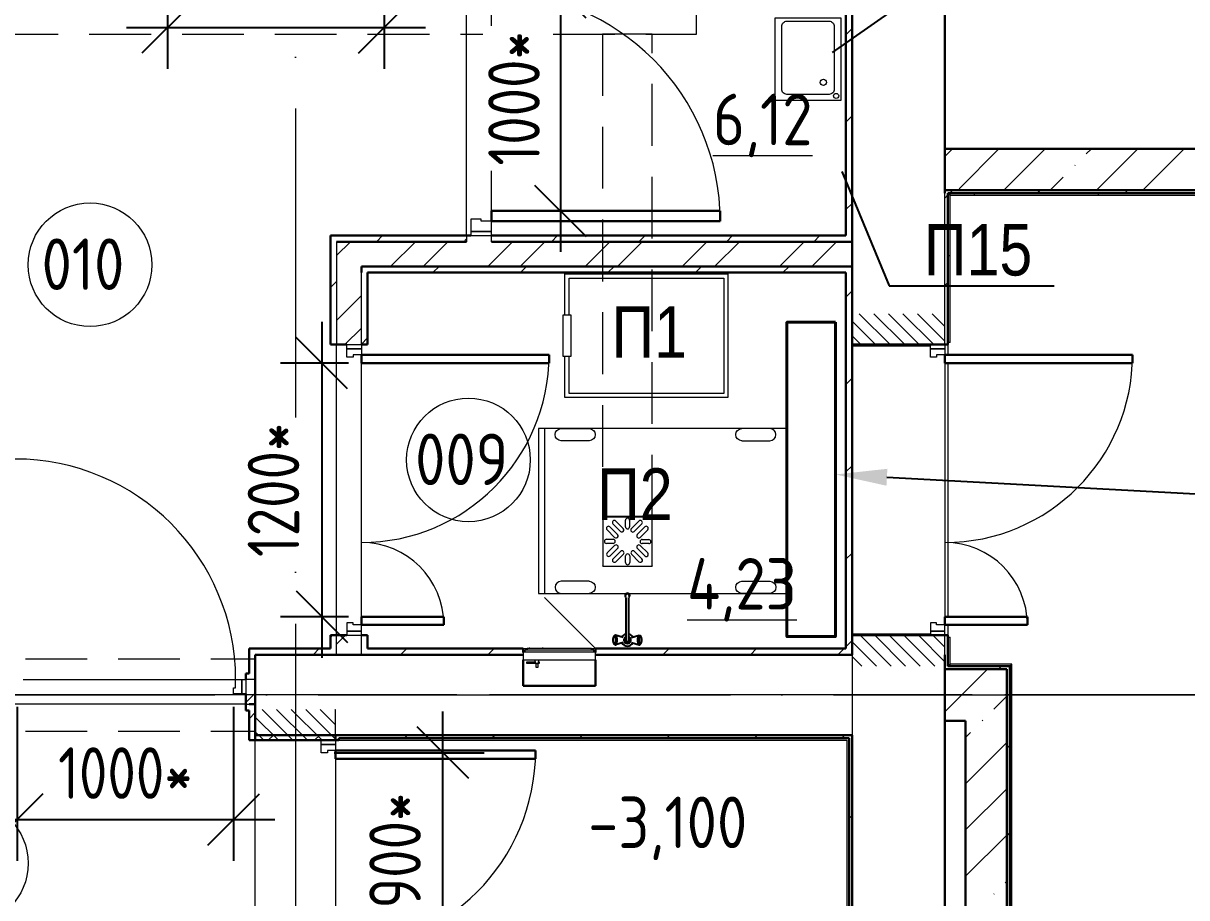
# Model space of a CAD drawing. Header units: millimetres. Extents: x -21010 to 105841, y -18351 to 135084.
# Drawn here: x 49322 to 54965, y 123724 to 127968 of the extents above; entities that cross this region are included whole.
import ezdxf
from ezdxf import colors
from ezdxf.entities.mleader import LeaderData, LeaderLine
from ezdxf.enums import TextEntityAlignment as Align
from ezdxf.math import Vec2, Vec3

# ---------------------------------------------------------------- set-up
doc = ezdxf.new("R2010")
doc.units = ezdxf.units.MM
for name, pattern in [('ADSK_Линия сетки', [2500, 2000, -250, 0, -250]), ('ADSK_Сверху', [450, 300, -150]), ('ADSK_Штриховая_ш2 п1_5', [4.5, 3, -1.5])]:
    doc.linetypes.add(name, pattern=pattern)
for name, color, linetype, lineweight in [('1 Оборудование пищеблок', 250, 'Continuous', 5), ('АР_тонкая_монтаж', 102, 'Continuous', 9), ('Атрибут', 250, 'Continuous', 5), ('Двери', 7, 'Continuous', 9), ('ДОНМ_ТХ_Анно', 84, 'Continuous', 20), ('Линии', 7, 'Continuous', 9), ('Марки помещений', 7, 'Continuous', 9), ('Оборудование', 7, 'Continuous', 18), ('Оборудование пищеблок', 250, 'Continuous', 5), ('Ограждение', 7, 'Continuous', 9), ('Оси', 7, 'Continuous', 9), ('Отметки', 7, 'Continuous', 9), ('Перекрытие', 7, 'Continuous', 18), ('Радиаторы отопления', 10, 'Continuous', 40), ('Стены наружные', 7, 'Continuous', 18), ('Стены штриховка', 7, 'Continuous', 13)]:
    doc.layers.add(name, color=color, linetype=linetype, lineweight=lineweight)
for name, color, linetype in [('PLAN', 1, 'Continuous'), ('Мультивыноски отполение', 7, 'Continuous'), ('тх разм', 7, 'Continuous'), ('ТХ-Вода (ВК)', 170, 'Continuous')]:
    doc.layers.add(name, color=color, linetype=linetype)
doc.layers.add('ТХ ВК Аннотации', color=7, linetype='Continuous', lineweight=20, true_color=0x4c9a9a)
doc.styles.add('DCAD_TEXT', font='GOST_Common.ttf', dxfattribs={"height": 180})
doc.styles.add('GOST Common_3', font='GOST_Common.ttf', dxfattribs={"height": 3.5})
doc.styles.add('ISOCPEUR', font='isocpeur.ttf', dxfattribs={"width": 0.9, "height": 270})
doc.styles.add('ГОСТ 2.304', font='CS_Gost2304.shx')
doc.styles.add('ТХ_ДОНМ', font='ARIALN.TTF')
doc.dimstyles.new('СПДС', dxfattribs={"dimscale": 100, "dimtxt": 2.5, "dimasz": 2.5, "dimexe": 2, "dimexo": 0.625, "dimgap": 1, "dimtad": 1, "dimdec": 0, "dimtxsty": 'ГОСТ 2.304', "dimblk": 'OBLIQUE', "dimblk1": 'OBLIQUE', "dimblk2": 'OBLIQUE', "dimcen": 2.5, "dimdle": 2, "dimadec": 0, "dimazin": 2, "dimtfac": 0.75, "dimtdec": 4, "dimtmove": 1, "dimatfit": 3, "dimfxl": 1, "dimtfill": 1, "dimtolj": 1, "dimarcsym": 1})
pattern_1 = [(0, (26336, -26760.27), (0, 600), []), (90, (26336, -26760.27), (-600, 4e-14), [])]

# ---------------------------------------------------------------- blocks, each defined once
blk = doc.blocks.new('Рукомойник 400х320х210')
at = {"layer": 'Оборудование пищеблок', "color": 0}
blk.add_lwpolyline([(168449.6, -325365.8), (168849.6, -325365.8), (168849.6, -325685.8), (168449.6, -325685.8)], close=True, dxfattribs=at)
blk.add_lwpolyline([(168490.5, -325398.3), (168795.5, -325398.3, -0.414214), (168820.5, -325423.3), (168820.5, -325628.3, -0.414214), (168795.5, -325653.3), (168490.5, -325653.3, -0.414214), (168465.5, -325628.3), (168465.5, -325423.3, -0.414214)], format="xyb", close=True, dxfattribs=at)
for centre, radius in [((168828.2, -325389.4), 12.5), ((168762.2, -325451.2), 14.9)]:
    blk.add_circle(centre, radius, dxfattribs=at)
at = {"layer": 'Атрибут', "style": 'ISOCPEUR', "width": 0.85}
blk.add_attdef('№_ПОЗИЦИИ', (168644.3, -325480.1), '', height=150, dxfattribs=at)
blk = doc.blocks.new('весы напольные')
at = {"linetype": 'ByBlock', "ltscale": 2, "flags": 128}
for points in [[(112589.6, -57350.8), (112789.6, -57350.8), (112789.6, -56560.8), (112189.6, -56560.8), (112189.6, -57350.8), (112389.6, -57350.8)], [(112589.6, -57330.8), (112769.6, -57330.8), (112769.6, -56580.8), (112209.6, -56580.8), (112209.6, -57330.8), (112389.6, -57330.8)], [(112389.6, -57360.8), (112389.6, -57320.8), (112589.6, -57320.8), (112589.6, -57360.8), (112389.6, -57360.8)]]:
    blk.add_lwpolyline(points, dxfattribs=at)
blk = doc.blocks.new('_None')
blk = doc.blocks.new('тележка 1000х600')
at = {"linetype": 'ByBlock', "ltscale": 2}
blk.add_line((112189.6, -56502.8), (112989.6, -56502.8), dxfattribs=at)
at = {"linetype": 'ByBlock', "ltscale": 2, "flags": 128}
blk.add_lwpolyline([(112189.6, -56532.8), (112189.6, -55332.8), (112989.6, -55332.8), (112989.6, -56532.8), (112189.6, -56532.8)], dxfattribs=at)
at = {"linetype": 'ByBlock', "ltscale": 2}
for points in [[(112248.9, -55547.5), (112248.9, -55411.7, 0.9897), (112189.6, -55411.7), (112189.6, -55547.5)], [(112930.4, -55547.5), (112930.4, -55411.7, -0.9897), (112989.6, -55411.7), (112989.6, -55547.5)], [(112248.9, -56288), (112248.9, -56423.8, -0.9897), (112189.6, -56423.8), (112189.6, -56288)], [(112930.4, -56288), (112930.4, -56423.8, 0.9897), (112989.6, -56423.8), (112989.6, -56288)]]:
    blk.add_lwpolyline(points, format="xyb", dxfattribs=at)
for centre, start, end in [((112219.2, -55547.2), 180.5932, 359.4068), ((112960, -55547.2), 180.5932, 359.4068), ((112219.2, -56288.3), 0.5932, 179.4068), ((112960, -56288.3), 0.5932, 179.4068)]:
    blk.add_arc(centre, 29.6, start, end, dxfattribs=at)
blk = doc.blocks.new('трап')
at = {"layer": 'ТХ ВК Аннотации'}
for p, q in [((34771.5, 62035.5), (34531.5, 62035.5)), ((34532, 62035), (34532, 61795)), ((34642.3, 61986), (34642.3, 62018.3)), ((34662.3, 62018.3), (34662.3, 61986)), ((34772, 61795), (34772, 62035)), ((34589.8, 61934.6), (34553.6, 61970.8)), ((34567.2, 61985.5), (34603.4, 61949.3)), ((34617.7, 61963.6), (34581.5, 61999.8)), ((34595.6, 62013.9), (34631.8, 61977.7)), ((34671, 61977.7), (34707.3, 62013.9)), ((34721.4, 61999.8), (34685.2, 61963.6)), ((34699.5, 61949.3), (34735.7, 61985.5)), ((34750.4, 61970.8), (34714.2, 61934.6)), ((34582.4, 61905.5), (34550, 61905.7)), ((34550.1, 61925.7), (34582.5, 61925.5)), ((34755.6, 61904.3), (34723.2, 61904.5)), ((34723.3, 61924.5), (34755.7, 61924.3)), ((34553.6, 61859.2), (34589.8, 61895.4)), ((34604, 61881.3), (34567.7, 61845)), ((34582, 61830.7), (34618.3, 61867)), ((34632.4, 61852.8), (34596.2, 61816.6)), ((34707.8, 61816.6), (34671.6, 61852.8)), ((34685.7, 61867), (34722, 61830.7)), ((34736.2, 61845), (34700, 61881.3)), ((34714.2, 61895.4), (34750.4, 61859.2)), ((34532, 61795), (34772, 61795)), ((34642.9, 61812.2), (34642.9, 61844.6)), ((34662.9, 61844.6), (34662.9, 61812.2))]:
    blk.add_line(p, q, dxfattribs=at)
for centre, start, end in [((34652.3, 62018.3), 0, 180), ((34560.1, 61978.4), 45, 225), ((34588.6, 62006.9), 45, 225), ((34624.8, 61970.6), 225, 45), ((34652.3, 61986), 180, 0), ((34678.1, 61970.6), 135, 315), ((34714.3, 62006.9), 315, 135), ((34742.8, 61978.4), 315, 135), ((34550.1, 61915.7), 89.6219, 269.6219), ((34582.5, 61915.5), 269.6219, 89.6219), ((34596.9, 61941.7), 225, 45), ((34707.1, 61941.7), 135, 315), ((34723.3, 61914.5), 89.6219, 269.6219), ((34755.6, 61914.3), 269.6219, 89.6219), ((34560.7, 61852.1), 135, 315), ((34596.9, 61888.3), 315, 135), ((34625.3, 61859.9), 315, 135), ((34652.9, 61844.6), 0, 180), ((34678.7, 61859.9), 45, 225), ((34707.1, 61888.3), 45, 225), ((34743.3, 61852.1), 225, 45), ((34589.1, 61823.7), 135, 315), ((34652.9, 61812.2), 180, 0), ((34714.9, 61823.7), 225, 45)]:
    blk.add_arc(centre, 10, start, end, dxfattribs=at)
for points, knots in [([(34533.5, 62033.5), (34533.3, 62033.7), (34533.1, 62033.9), (34532.8, 62034.2), (34532.5, 62034.5), (34532.3, 62034.7), (34532.2, 62034.8), (34532, 62035), (34531.9, 62035.1), (34531.7, 62035.3), (34531.6, 62035.4), (34531.5, 62035.5), (34531.5, 62035.5), (34531.5, 62035.5), (34531.5, 62035.5)], [0, 0, 0, 0, 0.142857, 0.285714, 0.357143, 0.428571, 0.5, 0.571429, 0.642857, 0.714286, 0.785714, 0.857143, 0.928571, 1, 1, 1, 1]), ([(34771.5, 62035.5), (34771.5, 62035.5), (34771.4, 62035.5), (34771.4, 62035.5), (34771.3, 62035.4), (34771.2, 62035.3), (34771.1, 62035.1), (34770.9, 62035), (34770.7, 62034.8), (34770.6, 62034.7), (34770.4, 62034.5), (34770.2, 62034.2), (34769.8, 62033.9), (34769.6, 62033.7), (34769.5, 62033.5)], [0, 0, 0, 0, 0.071429, 0.142857, 0.214286, 0.285714, 0.357143, 0.428571, 0.5, 0.571429, 0.642857, 0.714286, 0.857143, 1, 1, 1, 1]), ([(34532, 61795), (34532, 61795), (34532, 61795), (34532.1, 61795.1), (34532.2, 61795.2), (34532.3, 61795.3), (34532.4, 61795.4), (34532.5, 61795.5), (34532.7, 61795.7), (34532.9, 61795.9), (34533.1, 61796.1), (34533.3, 61796.3), (34533.6, 61796.6), (34533.9, 61796.9), (34534, 61797)], [0, 0, 0, 0, 0.071429, 0.142857, 0.214286, 0.285714, 0.357143, 0.428571, 0.5, 0.571429, 0.642857, 0.714286, 0.857143, 1, 1, 1, 1]), ([(34770, 61797), (34770.1, 61796.9), (34770.4, 61796.6), (34770.7, 61796.3), (34770.9, 61796.1), (34771.1, 61795.9), (34771.3, 61795.7), (34771.5, 61795.5), (34771.6, 61795.4), (34771.7, 61795.3), (34771.8, 61795.2), (34771.9, 61795.1), (34772, 61795), (34772, 61795), (34772, 61795)], [0, 0, 0, 0, 0.142857, 0.285714, 0.357143, 0.428571, 0.5, 0.571429, 0.642857, 0.714286, 0.785714, 0.857143, 0.928571, 1, 1, 1, 1])]:
    blk.add_open_spline(points, degree=3, knots=knots, dxfattribs=at)
blk = doc.blocks.new('_Oblique')
at = {"color": 0, "linetype": 'ByBlock', "lineweight": -2}
blk.add_line((-0.5, -0.5), (0.5, 0.5), dxfattribs=at)
blk = doc.blocks.new('*D1621')
at = {"layer": 'Defpoints', "color": 0, "ltscale": 100, "transparency": 16777216}
for p in [(49292.1, 124713.2), (50342.1, 124713.2), (50342.1, 124104.3)]:
    blk.add_point(p, dxfattribs=at)
at = {"layer": 'тх разм', "color": 0, "lineweight": -2, "ltscale": 100, "transparency": 16777216}
for p, q in [((49292.1, 124650.7), (49292.1, 123904.3)), ((50342.1, 124650.7), (50342.1, 123904.3)), ((49092.1, 124104.3), (50542.1, 124104.3))]:
    blk.add_line(p, q, dxfattribs=at)
at = {"layer": 'тх разм', "color": 0, "lineweight": -2, "ltscale": 100, "transparency": 16777216, "xscale": 250, "yscale": 250, "zscale": 250, "rotation": 180}
blk.add_blockref('_Oblique', (49292.1, 124104.3), dxfattribs=at)
at = {"layer": 'тх разм', "color": 0, "lineweight": -2, "ltscale": 100, "transparency": 16777216, "xscale": 250, "yscale": 250, "zscale": 250}
blk.add_blockref('_Oblique', (50342.1, 124104.3), dxfattribs=at)
at = {"layer": 'тх разм', "color": 0, "ltscale": 100, "transparency": 16777216, "insert": (49817.1, 124329.3), "char_height": 250, "attachment_point": 5, "style": 'ГОСТ 2.304', "bg_fill": 3, "box_fill_scale": 1.1, "bg_fill_color": 256, "bg_fill_true_color": 13158600, "bg_fill_transparency": 0}
blk.add_mtext('\\A1;1000*', dxfattribs=at)
blk = doc.blocks.new('*D1622')
at = {"layer": 'Defpoints', "color": 0, "ltscale": 100, "transparency": 16777216}
for p in [(50767.1, 124428.2), (51357.7, 124428.2), (50767.1, 123478.2)]:
    blk.add_point(p, dxfattribs=at)
at = {"layer": 'тх разм', "color": 0, "lineweight": -2, "ltscale": 100, "transparency": 16777216}
for p, q in [((51357.7, 123278.2), (51357.7, 124628.2)), ((50829.6, 124428.2), (51557.7, 124428.2)), ((50829.6, 123478.2), (51557.7, 123478.2))]:
    blk.add_line(p, q, dxfattribs=at)
at = {"layer": 'тх разм', "color": 0, "lineweight": -2, "ltscale": 100, "transparency": 16777216, "xscale": 250, "yscale": 250, "zscale": 250}
for p, rotation in [((51357.7, 124428.2), 90), ((51357.7, 123478.2), 270)]:
    blk.add_blockref('_Oblique', p, dxfattribs=dict(at, rotation=rotation))
at = {"layer": 'тх разм', "color": 0, "ltscale": 100, "transparency": 16777216, "insert": (51125.4, 123953.2), "char_height": 250, "attachment_point": 5, "rotation": 90, "style": 'ГОСТ 2.304', "bg_fill": 3, "box_fill_scale": 1.1, "bg_fill_color": 256, "bg_fill_true_color": 13158600, "bg_fill_transparency": 0}
blk.add_mtext('\\A1;900*', dxfattribs=at)
blk = doc.blocks.new('*D1627')
at = {"layer": 'Defpoints', "color": 0, "ltscale": 100, "transparency": 16777216}
for p in [(50022.4, 128487.8), (51072.4, 128417.8), (51072.4, 127947)]:
    blk.add_point(p, dxfattribs=at)
at = {"layer": 'тх разм', "color": 0, "lineweight": -2, "ltscale": 100, "transparency": 16777216}
for p, q in [((50022.4, 128425.3), (50022.4, 127747)), ((51072.4, 128355.3), (51072.4, 127747)), ((49822.4, 127947), (51272.4, 127947))]:
    blk.add_line(p, q, dxfattribs=at)
at = {"layer": 'тх разм', "color": 0, "lineweight": -2, "ltscale": 100, "transparency": 16777216, "xscale": 250, "yscale": 250, "zscale": 250, "rotation": 180}
blk.add_blockref('_Oblique', (50022.4, 127947), dxfattribs=at)
at = {"layer": 'тх разм', "color": 0, "lineweight": -2, "ltscale": 100, "transparency": 16777216, "xscale": 250, "yscale": 250, "zscale": 250}
blk.add_blockref('_Oblique', (51072.4, 127947), dxfattribs=at)
at = {"layer": 'тх разм', "color": 0, "ltscale": 100, "transparency": 16777216, "insert": (50557.4, 128172), "char_height": 250, "attachment_point": 5, "style": 'ГОСТ 2.304', "bg_fill": 3, "box_fill_scale": 1.1, "bg_fill_color": 256, "bg_fill_true_color": 13158600, "bg_fill_transparency": 0}
blk.add_mtext('\\A1;1000*', dxfattribs=at)
blk = doc.blocks.new('*D1628')
at = {"layer": 'Defpoints', "color": 0, "ltscale": 100, "transparency": 16777216}
for p in [(51542.4, 128117.8), (51592.4, 127057.8), (51927.2, 127057.8)]:
    blk.add_point(p, dxfattribs=at)
at = {"layer": 'тх разм', "color": 0, "lineweight": -2, "ltscale": 100, "transparency": 16777216}
for p, q in [((51927.2, 128317.8), (51927.2, 126857.8)), ((51604.9, 128117.8), (52127.2, 128117.8)), ((51654.9, 127057.8), (52127.2, 127057.8))]:
    blk.add_line(p, q, dxfattribs=at)
at = {"layer": 'тх разм', "color": 0, "lineweight": -2, "ltscale": 100, "transparency": 16777216, "xscale": 250, "yscale": 250, "zscale": 250}
for p, rotation in [((51927.2, 128117.8), 90), ((51927.2, 127057.8), 270)]:
    blk.add_blockref('_Oblique', p, dxfattribs=dict(at, rotation=rotation))
at = {"layer": 'тх разм', "color": 0, "ltscale": 100, "transparency": 16777216, "insert": (51702.2, 127602.8), "char_height": 250, "attachment_point": 5, "rotation": 90, "style": 'ГОСТ 2.304', "bg_fill": 3, "box_fill_scale": 1.1, "bg_fill_color": 256, "bg_fill_true_color": 13158600, "bg_fill_transparency": 0}
blk.add_mtext('\\A1;1000*', dxfattribs=at)
blk = doc.blocks.new('*D1629')
at = {"layer": 'Defpoints', "color": 0, "ltscale": 100, "transparency": 16777216}
for p in [(50962.1, 126318.2), (50770.4, 125088.2), (50962.1, 125088.2)]:
    blk.add_point(p, dxfattribs=at)
at = {"layer": 'тх разм', "color": 0, "lineweight": -2, "ltscale": 100, "transparency": 16777216}
for p, q in [((50770.4, 126518.2), (50770.4, 124888.2)), ((50899.6, 126318.2), (50570.4, 126318.2)), ((50899.6, 125088.2), (50570.4, 125088.2))]:
    blk.add_line(p, q, dxfattribs=at)
at = {"layer": 'тх разм', "color": 0, "lineweight": -2, "ltscale": 100, "transparency": 16777216, "xscale": 250, "yscale": 250, "zscale": 250}
for p, rotation in [((50770.4, 126318.2), 90), ((50770.4, 125088.2), 270)]:
    blk.add_blockref('_Oblique', p, dxfattribs=dict(at, rotation=rotation))
at = {"layer": 'тх разм', "color": 0, "ltscale": 100, "transparency": 16777216, "insert": (50535.7, 125703.2), "char_height": 250, "attachment_point": 5, "rotation": 90, "style": 'ГОСТ 2.304', "bg_fill": 3, "box_fill_scale": 1.1, "bg_fill_color": 256, "bg_fill_true_color": 13158600, "bg_fill_transparency": 0}
blk.add_mtext('\\A1;1200*', dxfattribs=at)
blk = doc.blocks.new('Подвал 21082025 планы')
at = {"layer": 'Двери', "lineweight": 18}
h = blk.add_hatch(dxfattribs=at)
h.set_pattern_fill('FP_1', color=256, angle=-90, style=0, pattern_type=2)
h.set_pattern_definition([(315, (53825, -4705), (35.3553, 35.3553), [])])
h.paths.add_polyline_path([(54050, -5560), (54050, -5410), (53600, -5410), (53600, -5560)])
h.paths.add_polyline_path([(54050, -4000), (54050, -3850), (53600, -3850), (53600, -4000)])
h = blk.add_hatch(dxfattribs=at)
h.set_pattern_fill('FP_1', color=256, angle=-90, style=0, pattern_type=2)
h.set_pattern_definition([(315, (50900, -6455), (35.3553, 35.3553), [])])
h.paths.add_polyline_path([(51095, -7140), (51095, -6990), (50705, -6990), (50705, -7140)])
h.paths.add_polyline_path([(50705, -5920), (51095, -5920), (51095, -5770), (50705, -5770)])
at = {"layer": 'Ограждение'}
h = blk.add_hatch(dxfattribs=at)
h.set_pattern_fill('FP_21', color=256, style=0, pattern_type=2)
h.set_pattern_definition(pattern_1)
h.paths.add_polyline_path([(54075, -3990), (54075, -3275), (54065, -3265), (54065, -3990)])
h = blk.add_hatch(dxfattribs=at)
h.set_pattern_fill('FP_21', color=256, style=0, pattern_type=2)
h.set_pattern_definition(pattern_1)
h.paths.add_polyline_path([(55475, -3275), (55485, -3265), (54065, -3265), (54075, -3275)])
h = blk.add_hatch(dxfattribs=at)
h.set_pattern_fill('FP_21', color=256, style=0, pattern_type=2)
h.set_pattern_definition(pattern_1)
h.paths.add_polyline_path([(54375, -12125), (54375, -5550), (54365, -5560), (54365, -12115)])
at = {"layer": 'Двери', "lineweight": 30}
for p, q in [((51850.3, -3350.4), (51850.3, -3400.4)), ((52960.3, -3350.4), (51850.3, -3350.4)), ((52960.3, -3400.4), (52960.3, -3350.4)), ((51850.3, -3400.4), (52960.3, -3400.4)), ((51220, -4050), (52130, -4050)), ((51220, -4090), (51220, -4050)), ((52130, -4050), (52130, -4090)), ((54050, -4050), (54960, -4050)), ((54050, -4090), (54050, -4050)), ((54960, -4050), (54960, -4090)), ((52130, -4090), (51220, -4090)), ((54960, -4090), (54050, -4090)), ((51220, -5320), (51220, -5360)), ((51620, -5320), (51220, -5320)), ((51220, -5360), (51620, -5360)), ((51620, -5360), (51620, -5320)), ((54050, -5320), (54050, -5360)), ((54450, -5320), (54050, -5320)), ((54050, -5360), (54450, -5360)), ((54450, -5360), (54450, -5320)), ((51095, -5970), (52065, -5970)), ((51095, -6010), (51095, -5970)), ((52065, -5970), (52065, -6010)), ((52065, -6010), (51095, -6010))]:
    blk.add_line(p, q, dxfattribs=at)
at = {"layer": 'Двери'}
for p, q in [((51800.3, -3390.4), (51750.3, -3390.4)), ((51750.3, -3390.4), (51750.3, -3450.4)), ((51800.3, -3400.4), (51800.3, -3390.4)), ((51850.3, -3400.4), (51800.3, -3400.4)), ((51850.3, -3450.4), (51850.3, -3400.4)), ((51750.3, -3450.4), (51850.3, -3450.4)), ((51750.3, -3450.4), (51750.3, -3470.4)), ((51850.3, -3450.4), (51750.3, -3450.4)), ((51750.3, -3470.4), (51850.3, -3470.4)), ((51850.3, -3470.4), (51850.3, -3450.4)), ((51150, -4000), (51220, -4000)), ((51150, -4020), (51150, -4000)), ((51220, -4000), (51220, -4020)), ((53980, -4000), (54050, -4000)), ((53980, -4020), (53980, -4000)), ((54050, -4000), (54050, -4020)), ((51150, -4060), (51150, -4020)), ((51150, -4020), (51220, -4020)), ((51220, -4020), (51150, -4020)), ((51180, -4060), (51150, -4060)), ((51180, -4050), (51180, -4060)), ((51220, -4050), (51180, -4050)), ((51220, -4020), (51220, -4050)), ((53980, -4060), (53980, -4020)), ((53980, -4020), (54050, -4020)), ((54050, -4020), (53980, -4020)), ((54010, -4060), (53980, -4060)), ((54010, -4050), (54010, -4060)), ((54050, -4050), (54010, -4050)), ((54050, -4020), (54050, -4050)), ((51180, -5350), (51150, -5350)), ((51150, -5350), (51150, -5390)), ((51180, -5360), (51180, -5350)), ((51220, -5360), (51180, -5360)), ((51220, -5390), (51220, -5360)), ((54010, -5350), (53980, -5350)), ((53980, -5350), (53980, -5390)), ((54010, -5360), (54010, -5350)), ((54050, -5360), (54010, -5360)), ((54050, -5390), (54050, -5360)), ((51150, -5390), (51220, -5390)), ((51150, -5390), (51150, -5410)), ((51220, -5390), (51150, -5390)), ((51150, -5410), (51220, -5410)), ((51220, -5410), (51220, -5390)), ((53980, -5390), (54050, -5390)), ((53980, -5390), (53980, -5410)), ((54050, -5390), (53980, -5390)), ((53980, -5410), (54050, -5410)), ((54050, -5410), (54050, -5390)), ((50610, -5625), (50640, -5625)), ((50610, -5665), (50610, -5625)), ((50640, -5625), (50640, -5695)), ((50640, -5625), (50660, -5625)), ((50640, -5695), (50640, -5625)), ((50660, -5625), (50660, -5695)), ((50600, -5665), (50610, -5665)), ((50600, -5695), (50600, -5665)), ((50640, -5695), (50600, -5695)), ((50660, -5695), (50640, -5695)), ((51025, -5920), (51095, -5920)), ((51025, -5940), (51025, -5920)), ((51095, -5920), (51095, -5940)), ((51025, -5980), (51025, -5940)), ((51025, -5940), (51095, -5940)), ((51095, -5940), (51025, -5940)), ((51055, -5980), (51025, -5980)), ((51055, -5970), (51055, -5980)), ((51095, -5970), (51055, -5970)), ((51095, -5940), (51095, -5970))]:
    blk.add_line(p, q, dxfattribs=at)
at = {"layer": 'Двери', "linetype": 'ADSK_Штриховая_ш2 п1_5'}
for p, q in [((53600, -3850), (53600, -4000)), ((54050, -4000), (54050, -3850)), ((53600, -4000), (54050, -4000)), ((54050, -5410), (53600, -5410)), ((53600, -5410), (53600, -5560)), ((54050, -5560), (54050, -5410)), ((50705, -5770), (50705, -5920)), ((51095, -5920), (51095, -5770)), ((50705, -5920), (51095, -5920))]:
    blk.add_line(p, q, dxfattribs=at)
at = {"layer": 'Двери'}
for centre, radius, start, end in [((51850.3, -3400.4), 1110, 0, 90), ((51220, -4050), 910, 270, 0), ((54050, -4050), 910, 270, 0), ((49540, -5625), 1070, 0, 90), ((51220, -5360), 400, 0, 90), ((54050, -5360), 400, 0, 90), ((51095, -5970), 970, 270, 0)]:
    blk.add_arc(centre, radius, start, end, dxfattribs=at)
at = {"layer": 'Линии', "linetype": 'ADSK_Сверху'}
for p, q in [((52845.2, -2493), (52845.2, -2193)), ((42700, -2493), (52845.2, -2493)), ((52390, -2493), (52390, -4835)), ((52630, -2493), (52390, -2493)), ((52630, -4835), (52630, -2493)), ((52390, -4835), (52630, -4835)), ((30240, -5525), (50705, -5525)), ((30240, -5875), (50705, -5875))]:
    blk.add_line(p, q, dxfattribs=at)
at = {"layer": 'Марки помещений'}
for centre in [(49903.7, -3612.4), (51739.2, -4559.3), (49303.7, -6516.8)]:
    blk.add_circle(centre, 300, dxfattribs=at)
at = {"layer": 'Оборудование'}
for p, q in [((52355, -5475), (52107.5, -5227.5)), ((52033, -5473), (52033, -5475)), ((52037, -5473), (52033, -5473)), ((52037, -5473), (52033, -5473)), ((52037, -5473), (52097.5, -5473)), ((52101.5, -5473), (52097.5, -5473)), ((52101.5, -5473), (52097.5, -5473)), ((52101.5, -5475), (52101.5, -5473)), ((52005, -5493.6), (52005, -5530)), ((52005, -5530), (52355, -5530)), ((52354.1, -5492.7), (52005.9, -5492.7)), ((52012, -5483), (52012, -5492.7)), ((52347, -5482), (52013, -5482)), ((52336, -5475), (52024, -5475)), ((52024, -5475), (52024, -5480.5)), ((52061.8, -5530), (52061.8, -5545.9)), ((52081.1, -5545.9), (52081.1, -5530)), ((52327, -5481.8), (52327, -5483)), ((52327, -5483), (52327, -5481.8)), ((52336, -5480.5), (52336, -5475)), ((52348, -5492.7), (52348, -5483)), ((52355, -5530), (52355, -5493.6)), ((52066.7, -5540.4), (52020.8, -5540.4)), ((52020.8, -5540.4), (52020.8, -5545.4)), ((52020.8, -5545.4), (52066.7, -5545.4)), ((52061.8, -5545.9), (52081.1, -5545.9)), ((52063.4, -5545.9), (52065.4, -5547.9)), ((52065.4, -5547.9), (52065.4, -5565.3)), ((52065.4, -5547.9), (52077.6, -5547.9)), ((52065.4, -5565.3), (52077.6, -5565.3)), ((52084.6, -5540.4), (52076.3, -5540.4)), ((52076.3, -5545.4), (52084.6, -5545.4)), ((52077.6, -5547.9), (52079.6, -5545.9)), ((52077.6, -5565.3), (52077.6, -5547.9)), ((52084.6, -5545.4), (52084.6, -5540.4))]:
    blk.add_line(p, q, dxfattribs=at)
for points, knots in [([(52005.9, -5492.7), (52005.8, -5492.7), (52005.7, -5492.7), (52005.6, -5492.8), (52005.4, -5492.8), (52005.3, -5493), (52005.1, -5493.2), (52005, -5493.4), (52005, -5493.5), (52005, -5493.6)], [0, 0, 0, 0, 0.166667, 0.25, 0.333333, 0.5, 0.666667, 0.833333, 1, 1, 1, 1]), ([(52013, -5482), (52012.9, -5482), (52012.7, -5482), (52012.6, -5482.1), (52012.5, -5482.1), (52012.4, -5482.2), (52012.2, -5482.3), (52012.1, -5482.5), (52012, -5482.7), (52012, -5482.9), (52012, -5483)], [0, 0, 0, 0, 0.166667, 0.25, 0.333333, 0.416667, 0.541667, 0.666667, 0.833333, 1, 1, 1, 1]), ([(52024, -5480.5), (52024, -5480.6), (52024, -5480.8), (52023.9, -5481.1), (52023.8, -5481.2), (52023.7, -5481.4), (52023.6, -5481.6), (52023.4, -5481.7), (52023.2, -5481.8), (52023.1, -5481.9), (52022.8, -5482), (52022.6, -5482), (52022.5, -5482)], [0, 0, 0, 0, 0.166667, 0.25, 0.333333, 0.416667, 0.5, 0.583333, 0.666667, 0.75, 0.833333, 1, 1, 1, 1]), ([(52337.5, -5482), (52337.4, -5482), (52337.2, -5482), (52336.9, -5481.9), (52336.8, -5481.8), (52336.6, -5481.7), (52336.4, -5481.6), (52336.3, -5481.4), (52336.2, -5481.2), (52336.1, -5481.1), (52336, -5480.8), (52336, -5480.6), (52336, -5480.5)], [-1, -1, -1, -1, -0.833333, -0.75, -0.666667, -0.583333, -0.5, -0.416667, -0.333333, -0.25, -0.166667, 0, 0, 0, 0]), ([(52348, -5483), (52348, -5482.9), (52348, -5482.7), (52347.9, -5482.5), (52347.8, -5482.3), (52347.6, -5482.2), (52347.5, -5482.1), (52347.4, -5482.1), (52347.3, -5482), (52347.1, -5482), (52347, -5482)], [-1, -1, -1, -1, -0.833333, -0.666667, -0.541667, -0.416667, -0.333333, -0.25, -0.166667, 0, 0, 0, 0]), ([(52355, -5493.6), (52355, -5493.5), (52355, -5493.4), (52354.9, -5493.2), (52354.7, -5493), (52354.6, -5492.8), (52354.4, -5492.8), (52354.3, -5492.7), (52354.2, -5492.7), (52354.1, -5492.7)], [-1, -1, -1, -1, -0.833333, -0.666667, -0.5, -0.333333, -0.25, -0.166667, 0, 0, 0, 0])]:
    blk.add_open_spline(points, degree=3, knots=knots, dxfattribs=at)
at = {"layer": 'Ограждение'}
for p, q in [((54065, -3265), (54075, -3275)), ((54075, -3275), (54065, -3265)), ((54075, -3990), (54075, -3275)), ((54075, -3275), (55475, -3275)), ((54075, -3990), (54065, -3990)), ((54065, -5420), (54075, -5420)), ((54075, -5550), (54075, -5420)), ((54065, -5560), (54075, -5550)), ((54075, -5550), (54065, -5560)), ((54375, -5550), (54075, -5550)), ((54365, -5560), (54375, -5550)), ((54375, -5550), (54365, -5560)), ((54375, -12125), (54375, -5550)), ((51110, -5920), (53575, -5920)), ((53575, -5920), (53575, -8810))]:
    blk.add_line(p, q, dxfattribs=at)
at = {"layer": 'Оси', "linetype": 'ADSK_Линия сетки'}
for p, q in [((50900, 2145.7), (50900, -17365.8)), ((53600, 2145.7), (53600, -17365.8)), ((56682.9, -5700), (-12349.1, -5700))]:
    blk.add_line(p, q, dxfattribs=at)
at = {"layer": 'Перекрытие', "color": 49, "true_color": 0x464646}
for p, q in [((51850.3, -3350.4), (51850.3, -2290.4)), ((53600, -4000), (53600, -4005)), ((53600, -4005), (53980, -4005)), ((54050, -4050), (54050, -5320)), ((51220, -5320), (51220, -4090)), ((53980, -5404.3), (53600, -5404.3)), ((50705, -6990), (50705, -5920))]:
    blk.add_line(p, q, dxfattribs=at)
at = {"layer": 'Стены наружные', "lineweight": 30}
for p, q in [((54050, 450), (54050, -3265)), ((53600, -4000), (53600, 0)), ((53570, -30), (53570, -3470.4)), ((55700, -3050), (54050, -3050)), ((54050, -3250), (55500, -3250)), ((54065, -3265), (55485, -3265)), ((54065, -4000), (54065, -3265)), ((51750.3, -3470.4), (51070, -3470.4)), ((51070, -3470.4), (51070, -4000)), ((53570, -3470.4), (51850.3, -3470.4)), ((51730.3, -3500.4), (51100, -3500.4)), ((53600, -3500.4), (51850.3, -3500.4)), ((51220, -3650.4), (51220, -3620.4)), ((53600, -3620.4), (51220, -3620.4)), ((51250, -3650.4), (53570, -3650.4)), ((51250, -4000), (51250, -3650.4)), ((53570, -3650.4), (53570, -5475)), ((53600, -5505), (53600, -3620.4)), ((51070, -4000), (51150, -4000)), ((51220, -4000), (51250, -4000)), ((53600, -4000), (54065, -4000)), ((51150, -5410), (51070, -5410)), ((51070, -5410), (51070, -5475)), ((51250, -5410), (51220, -5410)), ((51250, -5475), (51250, -5410)), ((54065, -5410), (53600, -5410)), ((54065, -5560), (54065, -5410)), ((51070, -5475), (50675, -5475)), ((50675, -5475), (50675, -5595)), ((50705, -5505), (52005, -5505)), ((50705, -5920), (50705, -5505)), ((52005, -5475), (51250, -5475)), ((52005, -5493.4), (52005, -5475)), ((52005, -5655), (52005, -5530)), ((53570, -5475), (52355, -5475)), ((52355, -5475), (52355, -5493.4)), ((53600, -5505), (52355, -5505)), ((52355, -5530), (52355, -5655)), ((54050, -5505), (54050, -11850)), ((54350, -5575), (54050, -5575)), ((54365, -5560), (54065, -5560)), ((54350, -12100), (54350, -5575)), ((54365, -12115), (54365, -5560)), ((50675, -5595), (50660, -5595)), ((50660, -5595), (50660, -5625)), ((50660, -5695), (50660, -5775)), ((52355, -5655), (52005, -5655)), ((50675, -5745), (50705, -5745)), ((50660, -5775), (50675, -5775)), ((50675, -5775), (50675, -5920)), ((54050, -5825), (54150, -5825)), ((54150, -5825), (54150, -11850)), ((50675, -5920), (51110, -5920)), ((50705, -5895), (53600, -5895)), ((51095, -5895), (51095, -5920)), ((51110, -5910), (53585, -5910)), ((51110, -5920), (51110, -5910)), ((53585, -5910), (53585, -11385)), ((53600, -11400), (53600, -5895))]:
    blk.add_line(p, q, dxfattribs=at)
at = {"layer": 'Стены наружные'}
for p, q in [((51730.3, -3470.4), (51730.3, -2220.4)), ((54050, -4000), (54050, -3265)), ((51100, -5410), (51100, -4000)), ((53600, -5404.3), (53600, -4005)), ((54065, -4000), (54065, -4050)), ((54065, -4090), (54065, -5320)), ((54065, -5360), (54065, -5410)), ((54050, -5505), (54050, -5410)), ((52005, -5475), (52024, -5475)), ((52336, -5475), (52355, -5475)), ((49580, -5625), (50610, -5625)), ((50660, -5745), (49490, -5745)), ((51095, -5970), (51095, -6940))]:
    blk.add_line(p, q, dxfattribs=at)
at = {"layer": 'Стены наружные', "linetype": 'Continuous', "lineweight": 9}
for p, q in [((53570, -2496.1), (53600, -2466.1)), ((53570, -2920.4), (53600, -2890.4)), ((54050, -3087.4), (54087.4, -3050)), ((54118.6, -3243.2), (54311.9, -3050)), ((54336.4, -3250), (54536.4, -3050)), ((54736, -3074.8), (54760.9, -3050)), ((54785.4, -3250), (54985.4, -3050)), ((55009.9, -3250), (55209.9, -3050)), ((54679.9, -3131), (54682.3, -3128.6)), ((54560.9, -3250), (54623.8, -3187.1)), ((54073.9, -3265), (54088.9, -3250)), ((54498.2, -3265), (54513.2, -3250)), ((54922.4, -3265), (54937.4, -3250)), ((53570, -3344.6), (53600, -3314.6)), ((54050, -3288.9), (54065, -3273.9)), ((51292.9, -3500.4), (51322.9, -3470.4)), ((51717.2, -3500.4), (51730.3, -3487.3)), ((52141.4, -3500.4), (52171.4, -3470.4)), ((52565.7, -3500.4), (52595.7, -3470.4)), ((52990, -3500.4), (53020, -3470.4)), ((53414.2, -3500.4), (53444.2, -3470.4)), ((51100, -3567.8), (51167.4, -3500.4)), ((51361.7, -3620.4), (51481.7, -3500.4)), ((51518.8, -3620.4), (51638.8, -3500.4)), ((51833.2, -3620.4), (51953.2, -3500.4)), ((51990.3, -3620.4), (52110.3, -3500.4)), ((52304.6, -3620.4), (52424.6, -3500.4)), ((52461.8, -3620.4), (52581.8, -3500.4)), ((52776.1, -3620.4), (52896.1, -3500.4)), ((52933.2, -3620.4), (53053.2, -3500.4)), ((53247.5, -3620.4), (53367.5, -3500.4)), ((53404.7, -3620.4), (53524.7, -3500.4)), ((51567.2, -3650.4), (51597.2, -3620.4)), ((51991.4, -3650.4), (52021.4, -3620.4)), ((52415.7, -3650.4), (52445.7, -3620.4)), ((52840, -3650.4), (52870, -3620.4)), ((53264.2, -3650.4), (53294.2, -3620.4)), ((51070, -3723.3), (51100, -3693.3)), ((54050, -3713.2), (54065, -3698.2)), ((51100, -3882.1), (51220, -3762.1)), ((53570, -3768.9), (53600, -3738.9)), ((51139.3, -4000), (51220, -3919.3)), ((51220, -3997.6), (51250, -3967.6)), ((53570, -4193.2), (53600, -4163.2)), ((53570, -4617.4), (53600, -4587.4)), ((53570, -5041.7), (53600, -5011.7)), ((51070, -5420.4), (51080.4, -5410)), ((51100, -5453.6), (51143.6, -5410)), ((54050, -5410.2), (54050.2, -5410)), ((53570, -5465.9), (53600, -5435.9)), ((50985.4, -5505), (51015.4, -5475)), ((51409.6, -5505), (51439.6, -5475)), ((51833.9, -5505), (51863.9, -5475)), ((52682.4, -5505), (52712.4, -5475)), ((53106.7, -5505), (53136.7, -5475)), ((53530.9, -5505), (53560.9, -5475)), ((54050, -5781.4), (54256.4, -5575)), ((54309.5, -5575), (54324.5, -5560)), ((50660, -5736.5), (50705, -5691.5)), ((54287, -5768.9), (54350, -5705.9)), ((50675, -5815.4), (50705, -5785.4)), ((54230.9, -5825), (54233.3, -5822.7)), ((54230.9, -5825), (54230.9, -5825)), ((50768.3, -5920), (50793.3, -5895)), ((50992.9, -5920), (51017.9, -5895)), ((51428.9, -5910), (51443.9, -5895)), ((51853.2, -5910), (51868.2, -5895)), ((52277.4, -5910), (52292.4, -5895)), ((52701.7, -5910), (52716.7, -5895)), ((53125.9, -5910), (53140.9, -5895)), ((53550.2, -5910), (53565.2, -5895)), ((54150, -5905.9), (54174.8, -5881.2)), ((54150, -6130.5), (54350, -5930.5)), ((54350, -5958.7), (54365, -5943.7)), ((54150, -6355), (54350, -6155)), ((53585, -6299.5), (53600, -6284.5)), ((54350, -6383), (54365, -6368)), ((54150, -6579.5), (54350, -6379.5)), ((54343.2, -6610.8), (54350, -6604)), ((54287, -6666.9), (54289.4, -6664.6))]:
    blk.add_line(p, q, dxfattribs=at)
at = {"layer": 'Стены штриховка'}
for p, q in [((51730.3, -3470.4), (51730.3, -3500.4)), ((51850.3, -3500.4), (51850.3, -3470.4)), ((51100, -3500.4), (51100, -4000)), ((51220, -4000), (51220, -3650.4)), ((51100, -5505), (51100, -5410)), ((51220, -5505), (51220, -5410)), ((50705, -5625), (50660, -5625)), ((50660, -5745), (50675, -5745)), ((50705, -5895), (50705, -5920))]:
    blk.add_line(p, q, dxfattribs=at)
at = {"layer": 'Марки помещений', "style": 'GOST Common_3', "width": 0.9}
for s, p in [('%%U6,12', (52924.9, -3032.3)), ('010', (49668.8, -3734.7)), ('009', (51480.4, -4681.5)), ('%%U4,23', (52799.3, -5285.4))]:
    blk.add_text(s, height=250, dxfattribs=at).set_placement(p)
at = {"layer": 'Отметки', "style": 'GOST Common_3', "width": 0.9}
blk.add_text('-3,100', height=250, dxfattribs=at).set_placement((52319.8, -6443))

msp = doc.modelspace()

# ---------------------------------------------------------------- linework, layer by layer
at = {"layer": 'PLAN'}
for p, q in [((52242.2, 125193.6), (52241.2, 125189.7)), ((52242.6, 125193.2), (52241.2, 125189.7)), ((52241.2, 125189.7), (52241.2, 125186)), ((52241.2, 125186), (52242.6, 125182.5)), ((52243.4, 125196.8), (52242.2, 125193.6)), ((52245, 125196.1), (52242.6, 125193.2)), ((52245.7, 125199.4), (52243.4, 125196.8)), ((52244.2, 125180.6), (52244.2, 124973.5)), ((52248.3, 125197.9), (52245, 125196.1)), ((52248.7, 125201.1), (52245.7, 125199.4)), ((52252.1, 125198.6), (52248.3, 125197.9)), ((52252.1, 125201.6), (52248.7, 125201.1)), ((52255.5, 125201.1), (52252.1, 125201.6)), ((52255.8, 125197.9), (52252.1, 125198.6)), ((52258.5, 125199.4), (52255.5, 125201.1)), ((52259.1, 125196.1), (52255.8, 125197.9)), ((52260.7, 125196.8), (52258.5, 125199.4)), ((52261.6, 125193.2), (52259.1, 125196.1)), ((52260, 124973.5), (52260, 125180.6)), ((52261.9, 125193.6), (52260.7, 125196.8)), ((52262.9, 125189.7), (52261.6, 125193.2)), ((52261.6, 125182.5), (52262.9, 125186)), ((52261.9, 125193.6), (52262.9, 125189.7)), ((52262.9, 125186), (52262.9, 125189.7)), ((52186.5, 124993.7), (52184.5, 124990.2)), ((52194.5, 124998.9), (52186.5, 124993.7)), ((52188.9, 124994.9), (52186.5, 124993.7)), ((52191.2, 124993.7), (52188.9, 124994.9)), ((52193.2, 124990.2), (52191.2, 124993.7)), ((52232, 124986.9), (52194.5, 124998.9)), ((52199.8, 124993.3), (52197.3, 124997.4)), ((52272.2, 124986.9), (52309.7, 124998.9)), ((52306.9, 124997.4), (52304.4, 124993.3)), ((52309.7, 124998.9), (52317.6, 124993.7)), ((52313, 124993.7), (52310.9, 124990.2)), ((52315.3, 124994.9), (52313, 124993.7)), ((52317.6, 124993.7), (52315.3, 124994.9)), ((52319.7, 124990.2), (52317.6, 124993.7)), ((52182.9, 124984.9), (52182.1, 124978.4)), ((52182.1, 124978.4), (52182.1, 124971.4)), ((52182.1, 124971.4), (52182.9, 124964.9)), ((52184.5, 124990.2), (52182.9, 124984.9)), ((52182.9, 124964.9), (52184.5, 124959.6)), ((52184.5, 124959.6), (52186.5, 124956.1)), ((52186.5, 124956.1), (52188.9, 124954.9)), ((52191.7, 124952.3), (52186.5, 124956.1)), ((52188.9, 124954.9), (52191.2, 124956.1)), ((52191.2, 124956.1), (52193.2, 124959.6)), ((52191.7, 124952.3), (52194.5, 124950.9)), ((52194.8, 124984.9), (52193.2, 124990.2)), ((52193.2, 124959.6), (52194.8, 124964.9)), ((52232, 124962.9), (52194.5, 124950.9)), ((52194.5, 124950.9), (52197.3, 124952.3)), ((52195.6, 124978.4), (52194.8, 124984.9)), ((52194.8, 124964.9), (52195.6, 124971.4)), ((52195.6, 124971.4), (52195.6, 124978.4)), ((52197.3, 124952.3), (52199.8, 124956.5)), ((52201.6, 124986.9), (52199.8, 124993.3)), ((52199.8, 124956.5), (52201.6, 124962.9)), ((52202.6, 124979.1), (52201.6, 124986.9)), ((52201.6, 124962.9), (52202.6, 124970.7)), ((52202.6, 124970.7), (52202.6, 124979.1)), ((52237.4, 124983.4), (52235.3, 124977.8)), ((52235.3, 124977.8), (52235.3, 124971.9)), ((52235.3, 124971.9), (52237.4, 124966.4)), ((52238.2, 124982.9), (52236.3, 124977.7)), ((52236.3, 124977.7), (52236.3, 124972.1)), ((52236.3, 124972.1), (52238.2, 124966.9)), ((52241.2, 124987.9), (52237.4, 124983.4)), ((52237.4, 124966.4), (52241.2, 124961.9)), ((52241.8, 124987.2), (52238.2, 124982.9)), ((52238.2, 124966.9), (52241.8, 124962.6)), ((52244.2, 124989.7), (52241.2, 124987.9)), ((52241.2, 124961.9), (52246.3, 124958.9)), ((52244.2, 124988.5), (52241.8, 124987.2)), ((52241.8, 124962.6), (52246.6, 124959.9)), ((52243.4, 124979.9), (52242.2, 124976.6)), ((52242.2, 124976.6), (52242.2, 124973.2)), ((52242.2, 124973.2), (52243.4, 124969.9)), ((52244.2, 124980.8), (52243.4, 124979.9)), ((52243.4, 124969.9), (52245.7, 124967.2)), ((52244.2, 124973.5), (52245.2, 124970.9)), ((52245.2, 124970.9), (52246.9, 124968.8)), ((52245.7, 124967.2), (52248.7, 124965.5)), ((52246.3, 124958.9), (52252.1, 124957.9)), ((52246.6, 124959.9), (52252.1, 124958.9)), ((52246.9, 124968.8), (52249.3, 124967.4)), ((52248.7, 124965.5), (52252.1, 124964.9)), ((52249.3, 124967.4), (52252.1, 124966.9)), ((52252.1, 124966.9), (52254.8, 124967.4)), ((52252.1, 124964.9), (52255.5, 124965.5)), ((52252.1, 124958.9), (52257.6, 124959.9)), ((52252.1, 124957.9), (52257.9, 124958.9)), ((52254.8, 124967.4), (52257.2, 124968.8)), ((52255.5, 124965.5), (52258.5, 124967.2)), ((52257.2, 124968.8), (52259, 124970.9)), ((52257.6, 124959.9), (52262.4, 124962.6)), ((52257.9, 124958.9), (52263, 124961.9)), ((52258.5, 124967.2), (52260.7, 124969.9)), ((52259, 124970.9), (52260, 124973.5)), ((52263, 124987.9), (52260, 124989.7)), ((52262.4, 124987.2), (52260, 124988.5)), ((52260.7, 124979.9), (52260, 124980.8)), ((52261.9, 124976.6), (52260.7, 124979.9)), ((52260.7, 124969.9), (52261.9, 124973.2)), ((52261.9, 124973.2), (52261.9, 124976.6)), ((52265.9, 124982.9), (52262.4, 124987.2)), ((52262.4, 124962.6), (52265.9, 124966.9)), ((52266.8, 124983.4), (52263, 124987.9)), ((52263, 124961.9), (52266.8, 124966.4)), ((52267.8, 124977.7), (52265.9, 124982.9)), ((52265.9, 124966.9), (52267.8, 124972.1)), ((52268.8, 124977.8), (52266.8, 124983.4)), ((52266.8, 124966.4), (52268.8, 124971.9)), ((52267.8, 124972.1), (52267.8, 124977.7)), ((52268.8, 124971.9), (52268.8, 124977.8)), ((52272.2, 124962.9), (52309.7, 124950.9)), ((52302.6, 124986.9), (52301.6, 124979.1)), ((52301.6, 124979.1), (52301.6, 124970.7)), ((52301.6, 124970.7), (52302.6, 124962.9)), ((52304.4, 124993.3), (52302.6, 124986.9)), ((52302.6, 124962.9), (52304.4, 124956.5)), ((52304.4, 124956.5), (52306.9, 124952.3)), ((52306.9, 124952.3), (52309.7, 124950.9)), ((52309.4, 124984.9), (52308.6, 124978.4)), ((52308.6, 124978.4), (52308.6, 124971.4)), ((52308.6, 124971.4), (52309.4, 124964.9)), ((52310.9, 124990.2), (52309.4, 124984.9)), ((52309.4, 124964.9), (52310.9, 124959.6)), ((52309.7, 124950.9), (52312.5, 124952.3)), ((52310.9, 124959.6), (52313, 124956.1)), ((52312.5, 124952.3), (52317.6, 124956.1)), ((52313, 124956.1), (52315.3, 124954.9)), ((52315.3, 124954.9), (52317.6, 124956.1)), ((52317.6, 124956.1), (52319.7, 124959.6)), ((52321.2, 124984.9), (52319.7, 124990.2)), ((52319.7, 124959.6), (52321.2, 124964.9)), ((52322, 124978.4), (52321.2, 124984.9)), ((52321.2, 124964.9), (52322, 124971.4)), ((52322, 124971.4), (52322, 124978.4))]:
    msp.add_line(p, q, dxfattribs=at)
for start, end in [(105.2253, 152.0235), (27.9765, 74.7747), (207.9765, 332.0235)]:
    msp.add_arc((52252.1, 124974.9), 30, start, end, dxfattribs=at)
at = {"layer": 'АР_тонкая_монтаж', "linetype": 'Continuous', "ltscale": 100}
for start, end in [(105.2253, 152.0235), (27.9765, 74.7747), (207.9765, 332.0235)]:
    msp.add_arc((52252.1, 124974.9), 30, start, end, dxfattribs=at)
at = {"layer": 'Радиаторы отопления', "lineweight": 40}
msp.add_lwpolyline([(53261.3, 126516.8), (53026.3, 126516.8), (53026.3, 124991.8), (53261.3, 124991.8)], close=True, dxfattribs=at)

# ---------------------------------------------------------------- block references
msp.add_blockref('Подвал 21082025 планы', (-257.9, 130408.2))
at = {"layer": '1 Оборудование пищеблок', "color": 18, "true_color": 0x000000, "xscale": -1, "rotation": 270}
for name, p in [('весы напольные', (109300.3, 13961.9)), ('тележка 1000х600', (108354.6, 13011.4))]:
    msp.add_blockref(name, p, dxfattribs=at)
at = {"layer": 'Оборудование пищеблок', "color": 217, "true_color": 0x93278f, "rotation": 270}
msp.add_blockref('Рукомойник 400х320х210', (378654, 296443.1), dxfattribs=at)
at = {"layer": 'ТХ-Вода (ВК)', "color": 0}
msp.add_blockref('трап', (17600.6, 63538.2), dxfattribs=at)

# ---------------------------------------------------------------- texts
at = {"layer": 'ДОНМ_ТХ_Анно', "style": 'ТХ_ДОНМ'}
for s, p in [('П1', (52358.5, 126469.5)), ('П2', (52288.4, 125682.9))]:
    msp.add_text(s, height=250, dxfattribs=at).set_placement(p, align=Align.MIDDLE_CENTER)

# ---------------------------------------------------------------- leaders
at = {"layer": 'ДОНМ_ТХ_Анно'}
ml = msp.add_multileader_mtext('Standard', dxfattribs=at)
ml.set_content('П10', color=256, style='ТХ_ДОНМ')
ml.set_leader_properties()
ml.set_arrow_properties(name='NONE')
ml.build(insert=Vec2(0, 0))
ml.multileader.update_dxf_attribs({"text_left_attachment_type": 6, "text_right_attachment_type": 6, "dogleg_length": 0.25, "arrow_head_size": 250})
ctx = ml.context
ctx.base_point, ctx.char_height, ctx.arrow_head_size, ctx.landing_gap_size, ctx.plane_origin = Vec3(53920.1, 128273.1), 250, 250, 25, Vec3(51019.2, 131992.3)
ctx.left_attachment, ctx.right_attachment = 6, 6
notes = []
notes.append((ctx, [(0, (1, 1, 0), (53885.3, 128273.1), (1, 0), 34.8, [(0, [(53247.6, 127825.3)], 0, [])])]))
ctx.mtext.insert, ctx.mtext.flow_direction = Vec3(53945.1, 128573.1), 5
ml = msp.add_multileader_mtext('Standard', dxfattribs=at)
ml.set_content('П15', color=256, style='ТХ_ДОНМ')
ml.set_leader_properties()
ml.set_arrow_properties(name='NONE')
ml.build(insert=Vec2(0, 0))
ml.multileader.update_dxf_attribs({"text_left_attachment_type": 6, "text_right_attachment_type": 6, "dogleg_length": 0.25, "arrow_head_size": 250})
ctx = ml.context
ctx.base_point, ctx.char_height, ctx.arrow_head_size, ctx.landing_gap_size, ctx.plane_origin = Vec3(53665.8, 126693.8, 54), 250, 250, 25, Vec3(55282.7, 131183.7, 54)
ctx.left_attachment, ctx.right_attachment = 6, 6
notes.append((ctx, [(1, (1, 1, 0), (53522, 126693.8, 54), (1, 0), 143.8, [(0, [(53291.5, 127248.8, 54)], 0, [])])]))
ctx.mtext.insert, ctx.mtext.flow_direction = Vec3(53690.8, 126993.8, 54), 5
at = {"layer": 'Мультивыноски отполение'}
ml = msp.add_multileader_mtext('Standard', dxfattribs=at)
ml.set_content('ВТЗ У1 (Возд.элект.завеса) КЭВ-15П3013Е:\\P3/N/PE 380 В 50 Гц, Nуст.=15,0кВт,\\P ДхШхВ-1525х235х235', color=256, style='DCAD_TEXT')
ml.set_leader_properties(color=256, linetype='ByLayer', lineweight=-1)
ml.build(insert=Vec2(0, 0))
ml.multileader.update_dxf_attribs({"has_dogleg": 0, "text_left_attachment_type": 6, "text_right_attachment_type": 6, "dogleg_length": 1, "arrow_head_size": 250})
ctx = ml.context
ctx.base_point, ctx.char_height, ctx.arrow_head_size, ctx.landing_gap_size, ctx.plane_origin = Vec3(55680.7, 125647.9), 180, 250, 0.09, Vec3(-38764.2, 129637.3)
ctx.left_attachment, ctx.right_attachment = 6, 6
notes.append((ctx, [(1, (1, 1, 0), (55679.7, 125647.9), (1, 0), 1, [(0, [(53261.3, 125778.2)], 0, [])])]))
ctx.mtext.insert, ctx.mtext.line_spacing_style, ctx.mtext.flow_direction = Vec3(55680.8, 125863.9), 2, 5
for ctx, leaders in notes:
    for number, flags, end, landing, length, lines in leaders:
        leader = LeaderData()
        leader.index, (leader.has_last_leader_line, leader.has_dogleg_vector, leader.attachment_direction) = number, flags
        leader.last_leader_point, leader.dogleg_vector, leader.dogleg_length = Vec3(end), Vec3(landing), length
        for number, points, colour, breaks in lines:
            line = LeaderLine()
            line.index, line.vertices, line.color, line.breaks = number, Vec3.list(points), colors.encode_raw_color(colour), breaks
            leader.lines.append(line)
        ctx.leaders.append(leader)

# ---------------------------------------------------------------- next in the draw order: dimensions: what is measured, and where the dimension line sits
at = {"layer": 'тх разм', "ltscale": 100}
dim = msp.add_linear_dim(base=(51072.4, 127947), p1=(50022.4, 128487.8), p2=(51072.4, 128417.8), text='1000*', dimstyle='СПДС', dxfattribs=at)
dim.commit()
dim.dimension.update_dxf_attribs({"geometry": '*D1627', "text_midpoint": (50557.4, 127947), "dimtype": 160})
dim = msp.add_linear_dim(base=(51927.2, 127057.8), p1=(51542.4, 128117.8), p2=(51592.4, 127057.8), angle=90, text='1000*', dimstyle='СПДС', dxfattribs=at)
dim.commit()
dim.dimension.update_dxf_attribs({"geometry": '*D1628', "text_midpoint": (51927.2, 127602.8), "dimtype": 160})
for base, p1, p2, text, picture, middle in [((50770.4, 125088.2), (50962.1, 126318.2), (50962.1, 125088.2), '1200*', '*D1629', (50535.7, 125703.2)), ((51357.7, 124428.2), (50767.1, 123478.2), (50767.1, 124428.2), '900*', '*D1622', (51125.4, 123953.2))]:
    dim = msp.add_linear_dim(base=base, p1=p1, p2=p2, angle=90, text=text, dimstyle='СПДС', dxfattribs=at)
    dim.commit()
    dim.dimension.update_dxf_attribs({"geometry": picture, "text_midpoint": middle})
dim = msp.add_linear_dim(base=(50342.1, 124104.3), p1=(49292.1, 124713.2), p2=(50342.1, 124713.2), text='1000*', dimstyle='СПДС', dxfattribs=at)
dim.commit()
dim.dimension.update_dxf_attribs({"geometry": '*D1621', "text_midpoint": (49817.1, 124329.3)})

# ---------------------------------------------------------------- next in the draw order: linework, layer by layer
at = {"layer": 'Оси', "linetype": 'ADSK_Линия сетки'}
msp.add_line((56083.3, 124708.2), (38251.3, 124708.2), dxfattribs=at)
msp.add_lwpolyline([(38251.3, 124708.2), (56424.9, 124708.2)], dxfattribs=at)

doc.saveas('drawing.dxf')
